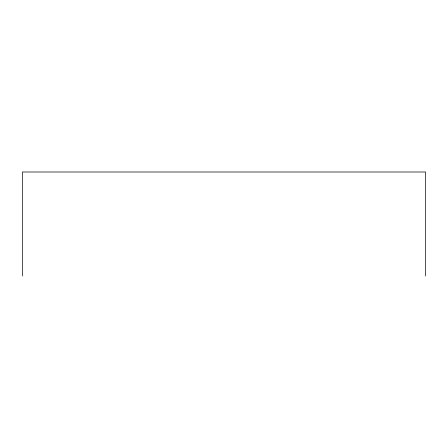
<?xml version="1.0" encoding="UTF-8"?>
<svg xmlns="http://www.w3.org/2000/svg" width="448" height="448" viewBox="0 0 448 448"><rect width="100%" height="100%" fill="white"/><g stroke="black" fill="none" stroke-linecap="round" stroke-linejoin="round"><path stroke-width="0.67" d="M425.6 276.007L425.6 171.993L22.4 171.993L22.4 276.007"/></g></svg>
